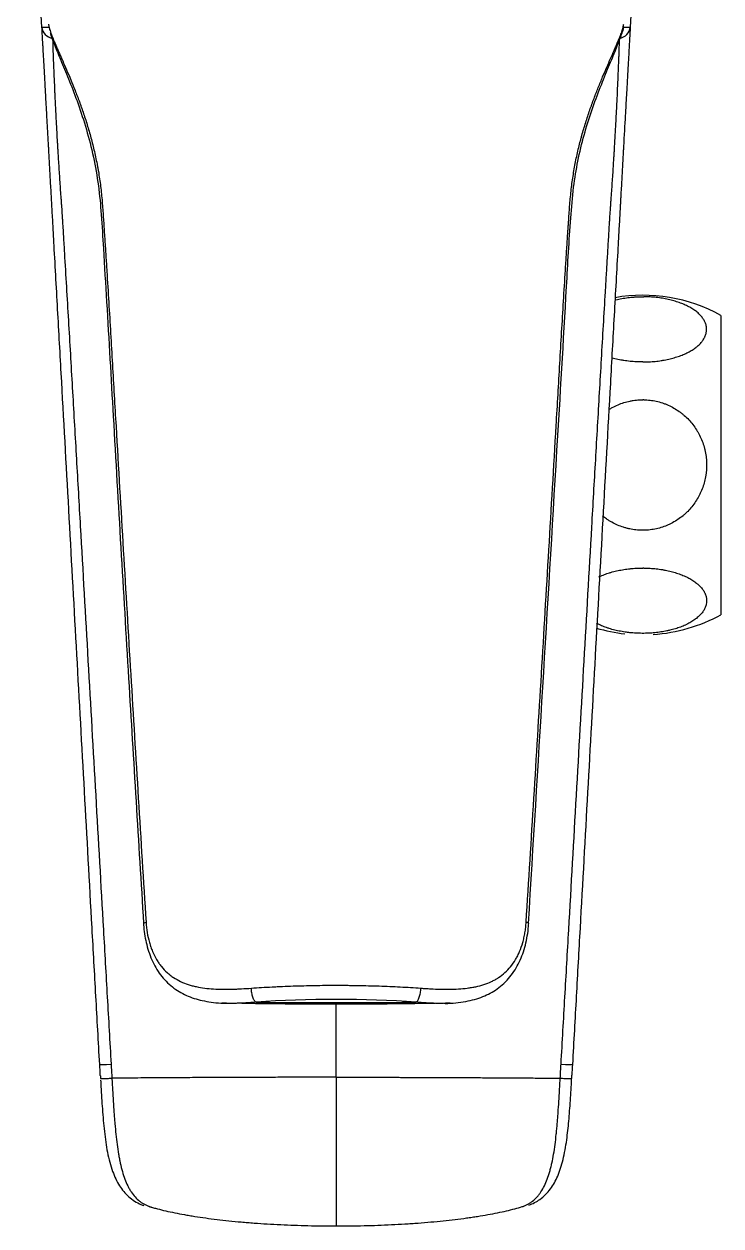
# Model space of a CAD drawing. Extents: x 1425 to 2779, y 0 to 992.
# Drawn here: x 1683.1 to 1736.5, y 698.9 to 791 of the extents above; entities that cross this region are included whole.
import ezdxf

# ---------------------------------------------------------------- set-up
doc = ezdxf.new("R2010")
doc.units = 0
doc.header["$LTSCALE"] = 10
doc.header["$MEASUREMENT"] = 0
doc.layers.add('1', color=7, linetype='CONTINUOUS')

msp = doc.modelspace()

# ---------------------------------------------------------------- linework, layer by layer
at = {"layer": '1', "color": 7, "linetype": 'Continuous', "lineweight": -3}
for p, q in [((1684.45, 790.754), (1683.076, 815.423)), ((1730.908, 815.423), (1729.534, 790.754)), ((1736.492, 768.678), (1736.492, 745.746))]:
    msp.add_line(p, q, dxfattribs=at)
for centre, start, end in [((1730.492, 757.712), 61.3146, 99.76111), ((1730.492, 756.712), 273.69056, 298.6854), ((1730.492, 756.712), 253.4808, 263.743)]:
    msp.add_arc(centre, 12.5, start, end, dxfattribs=at)
for centre, major_axis, ratio, start_param, end_param in [((1685.448, 790.81), (-0.998, -0.056), 0.932641, 0, 1.337423), ((1685.448, 790.81), (-0.998, -0.056), 0.034846, 0, 1.092707), ((1728.535, 790.81), (-0.998, 0.056), 0.932641, 1.804169, 3.141593), ((1728.535, 790.81), (-0.998, 0.056), 0.034846, 2.044521, 3.141593), ((1706.993, 713.223), (16.761, 0), 0.182385, 1.196374, 1.945198), ((1689.874, 711.363), (-0.998, -0.056), 0.03631, 0, 1.442846), ((1724.11, 711.363), (-0.998, 0.056), 0.03631, 1.698747, 3.141593)]:
    msp.add_ellipse(centre, major_axis=major_axis, ratio=ratio, start_param=start_param, end_param=end_param, dxfattribs=at)
for points, degree, knots in [([(1684.952, 790.992), (1684.956, 790.919), (1684.971, 790.831), (1685.002, 790.705), (1685.008, 790.679), (1685.022, 790.63), (1685.029, 790.607), (1685.036, 790.584)], 3, [0, 0, 0, 0, 0.6854, 0.6854, 0.85675, 0.85675, 1, 1, 1, 1]), ([(1721.559, 722.188), (1721.76, 725.357), (1721.958, 728.527), (1722.35, 734.867), (1722.543, 738.038), (1722.926, 744.38), (1723.115, 747.552), (1723.491, 753.895), (1723.678, 757.067), (1723.91, 761.032), (1723.956, 761.825), (1724.048, 763.412), (1724.094, 764.205), (1724.233, 766.584), (1724.327, 768.17), (1724.471, 770.547), (1724.519, 771.34), (1724.594, 772.528), (1724.619, 772.924), (1724.67, 773.715), (1724.695, 774.111), (1724.734, 774.705), (1724.753, 775.002), (1724.779, 775.397), (1724.805, 775.793), (1724.825, 776.09), (1724.852, 776.485), (1724.867, 776.682), (1724.912, 777.273), (1724.946, 777.664), (1725.007, 778.244), (1725.03, 778.436), (1725.078, 778.818), (1725.104, 779.008), (1725.189, 779.573), (1725.252, 779.944), (1725.394, 780.676), (1725.472, 781.037), (1725.598, 781.571), (1725.642, 781.748), (1725.698, 781.967), (1725.71, 782.011), (1725.733, 782.099), (1725.744, 782.142), (1725.779, 782.273), (1725.897, 782.705), (1726.021, 783.122), (1726.225, 783.771), (1726.33, 784.087), (1726.543, 784.702), (1726.652, 785.001), (1726.871, 785.583), (1726.981, 785.866), (1727.146, 786.278), (1727.201, 786.414), (1727.311, 786.68), (1727.365, 786.811), (1727.527, 787.195), (1727.632, 787.441), (1727.836, 787.911), (1727.935, 788.136), (1728.125, 788.565), (1728.215, 788.77), (1728.343, 789.061), (1728.385, 789.155), (1728.435, 789.27), (1728.445, 789.293), (1728.464, 789.338), (1728.474, 789.36), (1728.503, 789.427), (1728.522, 789.471), (1728.614, 789.685), (1728.68, 789.844), (1728.798, 790.139), (1728.848, 790.274), (1728.933, 790.52), (1728.967, 790.632), (1729.015, 790.83), (1729.03, 790.917), (1729.034, 790.99)], 3, [0, 0, 0, 0, 0.125, 0.125, 0.25, 0.25, 0.375, 0.375, 0.5, 0.5, 0.53125, 0.53125, 0.5625, 0.5625, 0.625, 0.625, 0.65625, 0.65625, 0.671875, 0.671875, 0.6875, 0.6875, 0.695312, 0.699219, 0.703125, 0.710937, 0.710937, 0.71875, 0.71875, 0.734375, 0.734375, 0.742187, 0.742187, 0.75, 0.75, 0.765625, 0.765625, 0.78125, 0.78125, 0.789062, 0.789062, 0.791016, 0.791016, 0.792969, 0.792969, 0.796875, 0.8125, 0.8125, 0.828125, 0.828125, 0.84375, 0.84375, 0.859375, 0.859375, 0.867187, 0.867187, 0.875, 0.875, 0.890625, 0.890625, 0.90625, 0.90625, 0.921875, 0.921875, 0.929687, 0.929687, 0.931641, 0.931641, 0.933594, 0.933594, 0.9375, 0.9375, 0.953125, 0.953125, 0.96875, 0.96875, 0.984375, 0.984375, 1, 1, 1, 1]), ([(1721.735, 722.091), (1722.482, 734.164), (1723.448, 750.433), (1724.53, 768.444), (1724.889, 775.192), (1725.163, 778.415), (1725.51, 780.554), (1725.997, 782.529), (1726.594, 784.425), (1727.25, 786.185), (1727.893, 787.755), (1728.462, 789.064), (1728.834, 790.137), (1729.064, 790.595), (1729.024, 790.946), (1729.024, 790.949)], 3, [0, 0, 0, 0, 0.480443, 0.647123, 0.716808, 0.748401, 0.776364, 0.805958, 0.836644, 0.868821, 0.901818, 0.934739, 0.96739, 0.999741, 1, 1, 1, 1]), ([(1688.875, 711.308), (1688.778, 713.051), (1688.681, 714.793), (1688.487, 718.279), (1688.39, 720.022), (1688.098, 725.251), (1687.904, 728.736), (1687.516, 735.708), (1687.322, 739.194), (1686.933, 746.165), (1686.739, 749.651), (1686.351, 756.622), (1686.157, 760.108), (1685.866, 765.336), (1685.769, 767.079), (1685.623, 769.693), (1685.574, 770.565), (1685.477, 772.308), (1685.429, 773.179), (1685.368, 774.268), (1685.356, 774.486), (1685.332, 774.922), (1685.32, 775.14), (1685.295, 775.575), (1685.283, 775.793), (1685.259, 776.229), (1685.247, 776.447), (1685.222, 776.882), (1685.21, 777.099), (1685.186, 777.532), (1685.174, 777.748), (1685.138, 778.392), (1685.115, 778.819), (1685.067, 779.667), (1685.044, 780.087), (1685.009, 780.714), (1684.997, 780.922), (1684.98, 781.232), (1684.972, 781.387), (1684.963, 781.542), (1684.957, 781.645), (1684.954, 781.697), (1684.929, 782.159), (1684.906, 782.56), (1684.863, 783.344), (1684.841, 783.727), (1684.8, 784.475), (1684.779, 784.84), (1684.75, 785.373), (1684.74, 785.549), (1684.725, 785.809), (1684.718, 785.938), (1684.711, 786.066), (1684.706, 786.15), (1684.704, 786.193), (1684.683, 786.572), (1684.665, 786.894), (1684.63, 787.512), (1684.614, 787.806), (1684.583, 788.368), (1684.568, 788.635), (1684.547, 789.015), (1684.54, 789.138), (1684.53, 789.317), (1684.527, 789.376), (1684.52, 789.492), (1684.517, 789.549), (1684.501, 789.83), (1684.478, 790.246), (1684.459, 790.596), (1684.45, 790.754)], 3, [0, 0, 0, 0, 0.0625, 0.0625, 0.125, 0.125, 0.25, 0.25, 0.375, 0.375, 0.5, 0.5, 0.625, 0.625, 0.6875, 0.6875, 0.71875, 0.71875, 0.75, 0.75, 0.757812, 0.757812, 0.765625, 0.765625, 0.773437, 0.773437, 0.78125, 0.78125, 0.789062, 0.789062, 0.796875, 0.796875, 0.8125, 0.8125, 0.828125, 0.828125, 0.835937, 0.835937, 0.839844, 0.841797, 0.841797, 0.84375, 0.84375, 0.859375, 0.859375, 0.875, 0.875, 0.890625, 0.890625, 0.898437, 0.898437, 0.902344, 0.904297, 0.904297, 0.90625, 0.90625, 0.921875, 0.921875, 0.9375, 0.9375, 0.953125, 0.953125, 0.960937, 0.960937, 0.964844, 0.964844, 0.96875, 0.96875, 0.984375, 1, 1, 1, 1]), ([(1685.036, 790.584), (1685.037, 790.579), (1685.038, 790.574), (1685.057, 790.513), (1685.076, 790.453), (1685.141, 790.266), (1685.193, 790.129), (1685.311, 789.833), (1685.378, 789.674), (1685.525, 789.331), (1685.605, 789.148), (1685.734, 788.855), (1685.778, 788.755), (1685.847, 788.6), (1685.87, 788.547), (1685.917, 788.441), (1685.941, 788.387), (1686.061, 788.115), (1686.161, 787.888), (1686.366, 787.415), (1686.471, 787.169), (1686.685, 786.659), (1686.794, 786.394), (1687.013, 785.845), (1687.124, 785.561), (1687.289, 785.12), (1687.344, 784.97), (1687.413, 784.78), (1687.427, 784.742), (1687.454, 784.665), (1687.495, 784.549), (1687.536, 784.433), (1687.67, 784.043), (1687.776, 783.724), (1687.979, 783.071), (1688.077, 782.738), (1688.264, 782.056), (1688.354, 781.708), (1688.521, 780.997), (1688.599, 780.633), (1688.689, 780.169), (1688.707, 780.076), (1688.741, 779.888), (1688.758, 779.794), (1688.807, 779.509), (1688.868, 779.128), (1688.921, 778.744), (1688.969, 778.358), (1688.991, 778.164), (1689.05, 777.579), (1689.082, 777.186), (1689.139, 776.399), (1689.165, 776.003), (1689.204, 775.411), (1689.217, 775.213), (1689.243, 774.818), (1689.256, 774.621), (1689.282, 774.226), (1689.295, 774.029), (1689.321, 773.634), (1689.334, 773.436), (1689.372, 772.843), (1689.398, 772.448), (1689.473, 771.262), (1689.521, 770.471), (1689.617, 768.889), (1689.664, 768.097), (1689.758, 766.514), (1689.85, 764.93), (1689.942, 763.346), (1690.033, 761.763), (1690.079, 760.971), (1690.31, 757.012), (1690.497, 753.845), (1690.873, 747.512), (1691.063, 744.346), (1691.637, 734.848), (1692.027, 728.518), (1692.427, 722.189)], 3, [0, 0, 0, 0, 0.000656, 0.000656, 0.00865, 0.00865, 0.02464, 0.02464, 0.040629, 0.040629, 0.056619, 0.056619, 0.064614, 0.064614, 0.068611, 0.068611, 0.072608, 0.072608, 0.088598, 0.088598, 0.104587, 0.104587, 0.120577, 0.120577, 0.136566, 0.136566, 0.144561, 0.144561, 0.14656, 0.14656, 0.148559, 0.152556, 0.152556, 0.168545, 0.168545, 0.184535, 0.184535, 0.200524, 0.200524, 0.216514, 0.216514, 0.220511, 0.220511, 0.224509, 0.224509, 0.232503, 0.240498, 0.240498, 0.248493, 0.248493, 0.264483, 0.264483, 0.280472, 0.280472, 0.288467, 0.288467, 0.296462, 0.296462, 0.304456, 0.304456, 0.312451, 0.312451, 0.328441, 0.328441, 0.36042, 0.36042, 0.392399, 0.392399, 0.424378, 0.456357, 0.456357, 0.488336, 0.488336, 0.616252, 0.616252, 0.744168, 0.744168, 1, 1, 1, 1]), ([(1685.079, 790.344), (1685.088, 790.302), (1685.163, 789.993), (1685.441, 789.306), (1685.941, 788.104), (1686.561, 786.627), (1687.224, 784.902), (1687.864, 782.96), (1688.413, 780.855), (1688.798, 778.649), (1689.018, 776.282), (1689.179, 773.296), (1689.503, 768.155), (1690.122, 757.17), (1691.055, 741.297), (1691.85, 728.345), (1692.242, 722.09)], 3, [0, 0, 0, 0, 0.004933, 0.036408, 0.069097, 0.102037, 0.135154, 0.16843, 0.201143, 0.232707, 0.263244, 0.298482, 0.354039, 0.472717, 0.74528, 1, 1, 1, 1]), ([(1685.268, 789.891), (1685.27, 789.735), (1685.274, 789.561), (1685.282, 789.273), (1685.284, 789.173), (1685.289, 789.017), (1685.292, 788.937), (1685.295, 788.854), (1685.297, 788.799), (1685.298, 788.771), (1685.307, 788.516), (1685.316, 788.275), (1685.336, 787.764), (1685.347, 787.493), (1685.372, 786.923), (1685.385, 786.623), (1685.406, 786.151), (1685.413, 785.99), (1685.423, 785.784), (1685.425, 785.742), (1685.429, 785.659), (1685.431, 785.617), (1685.436, 785.491), (1685.44, 785.406), (1685.461, 784.979), (1685.478, 784.628), (1685.515, 783.906), (1685.534, 783.536), (1685.575, 782.775), (1685.597, 782.385), (1685.626, 781.886), (1685.632, 781.785), (1685.644, 781.583), (1685.65, 781.481), (1685.668, 781.174), (1685.681, 780.969), (1685.719, 780.35), (1685.745, 779.935), (1685.8, 779.1), (1685.829, 778.68), (1685.873, 778.046), (1685.889, 777.833), (1685.912, 777.514), (1685.92, 777.408), (1685.935, 777.194), (1685.943, 777.088), (1685.966, 776.767), (1685.981, 776.552), (1686.002, 776.23), (1686.008, 776.123), (1686.022, 775.908), (1686.028, 775.801), (1686.06, 775.264), (1686.086, 774.835), (1686.138, 773.977), (1686.164, 773.548), (1686.241, 772.261), (1686.292, 771.402), (1686.394, 769.686), (1686.545, 767.111), (1686.695, 764.536), (1686.893, 761.103), (1686.992, 759.387), (1687.19, 755.953), (1687.289, 754.237), (1687.585, 749.087), (1687.782, 745.653), (1688.175, 738.787), (1688.372, 735.354), (1688.765, 728.487), (1688.962, 725.054), (1689.256, 719.904), (1689.355, 718.187), (1689.551, 714.754), (1689.65, 713.037), (1689.748, 711.32)], 3, [0, 0, 0, 0, 0.015625, 0.015625, 0.023437, 0.023437, 0.027344, 0.029297, 0.029297, 0.03125, 0.03125, 0.046875, 0.046875, 0.0625, 0.0625, 0.078125, 0.078125, 0.085937, 0.085937, 0.087891, 0.087891, 0.089844, 0.089844, 0.09375, 0.09375, 0.109375, 0.109375, 0.125, 0.125, 0.140625, 0.140625, 0.144531, 0.144531, 0.148437, 0.148437, 0.15625, 0.15625, 0.171875, 0.171875, 0.1875, 0.1875, 0.195312, 0.195312, 0.199219, 0.199219, 0.203125, 0.203125, 0.210937, 0.210937, 0.214844, 0.214844, 0.21875, 0.21875, 0.234375, 0.234375, 0.25, 0.25, 0.28125, 0.28125, 0.3125, 0.375, 0.375, 0.4375, 0.4375, 0.5, 0.5, 0.625, 0.625, 0.75, 0.75, 0.875, 0.875, 0.9375, 0.9375, 1, 1, 1, 1]), ([(1724.235, 711.32), (1724.334, 713.035), (1724.432, 714.75), (1724.628, 718.179), (1724.726, 719.894), (1725.021, 725.038), (1725.217, 728.467), (1725.61, 735.326), (1725.806, 738.755), (1726.2, 745.614), (1726.396, 749.043), (1726.692, 754.187), (1726.79, 755.902), (1726.988, 759.331), (1727.087, 761.046), (1727.285, 764.475), (1727.385, 766.189), (1727.535, 768.761), (1727.586, 769.618), (1727.662, 770.904), (1727.687, 771.333), (1727.738, 772.19), (1727.789, 773.047), (1727.841, 773.904), (1727.893, 774.762), (1727.919, 775.19), (1727.951, 775.726), (1727.957, 775.833), (1727.97, 776.047), (1727.977, 776.155), (1727.998, 776.476), (1728.012, 776.69), (1728.035, 777.011), (1728.042, 777.118), (1728.058, 777.332), (1728.066, 777.438), (1728.089, 777.758), (1728.105, 777.97), (1728.15, 778.607), (1728.179, 779.029), (1728.234, 779.87), (1728.261, 780.289), (1728.29, 780.757), (1728.293, 780.809), (1728.299, 780.914), (1728.303, 780.966), (1728.312, 781.121), (1728.331, 781.43), (1728.349, 781.735), (1728.384, 782.336), (1728.406, 782.728), (1728.447, 783.492), (1728.467, 783.866), (1728.494, 784.412), (1728.503, 784.591), (1728.517, 784.858), (1728.523, 784.99), (1728.529, 785.121), (1728.533, 785.208), (1728.536, 785.251), (1728.554, 785.639), (1728.569, 785.969), (1728.598, 786.601), (1728.611, 786.903), (1728.635, 787.477), (1728.647, 787.75), (1728.662, 788.137), (1728.667, 788.263), (1728.674, 788.445), (1728.676, 788.505), (1728.68, 788.623), (1728.683, 788.681), (1728.693, 788.965), (1728.706, 789.384), (1728.713, 789.734), (1728.716, 789.891)], 3, [0, 0, 0, 0, 0.0625, 0.0625, 0.125, 0.125, 0.25, 0.25, 0.375, 0.375, 0.5, 0.5, 0.5625, 0.5625, 0.625, 0.625, 0.6875, 0.6875, 0.71875, 0.71875, 0.734375, 0.734375, 0.75, 0.765625, 0.765625, 0.78125, 0.78125, 0.785156, 0.785156, 0.789063, 0.789063, 0.796875, 0.796875, 0.800781, 0.800781, 0.804688, 0.804688, 0.8125, 0.8125, 0.828125, 0.828125, 0.84375, 0.84375, 0.845703, 0.845703, 0.847656, 0.847656, 0.851563, 0.859375, 0.859375, 0.875, 0.875, 0.890625, 0.890625, 0.898438, 0.898438, 0.902344, 0.904297, 0.904297, 0.90625, 0.90625, 0.921875, 0.921875, 0.9375, 0.9375, 0.953125, 0.953125, 0.960938, 0.960938, 0.964844, 0.964844, 0.96875, 0.96875, 0.984375, 1, 1, 1, 1]), ([(1729.534, 790.754), (1729.525, 790.594), (1729.515, 790.417), (1729.493, 790.029), (1729.481, 789.819), (1729.466, 789.534), (1729.462, 789.476), (1729.456, 789.359), (1729.453, 789.299), (1729.442, 789.116), (1729.435, 788.99), (1729.414, 788.604), (1729.399, 788.332), (1729.367, 787.761), (1729.35, 787.461), (1729.315, 786.835), (1729.297, 786.508), (1729.273, 786.082), (1729.269, 785.996), (1729.259, 785.822), (1729.254, 785.734), (1729.239, 785.469), (1729.229, 785.29), (1729.199, 784.746), (1729.178, 784.375), (1729.115, 783.234), (1729.07, 782.439), (1729.018, 781.505), (1729.013, 781.4), (1729.004, 781.243), (1729.001, 781.19), (1728.995, 781.085), (1728.98, 780.822), (1728.966, 780.557), (1728.93, 779.922), (1728.907, 779.496), (1728.859, 778.641), (1728.835, 778.211), (1728.805, 777.672), (1728.799, 777.564), (1728.787, 777.348), (1728.781, 777.24), (1728.763, 776.915), (1728.751, 776.698), (1728.726, 776.263), (1728.714, 776.046), (1728.69, 775.611), (1728.666, 775.177), (1728.642, 774.742), (1728.618, 774.308), (1728.605, 774.091), (1728.545, 773.005), (1728.497, 772.136), (1728.4, 770.398), (1728.254, 767.791), (1728.109, 765.184), (1727.819, 759.97), (1727.625, 756.494), (1727.238, 749.543), (1727.044, 746.067), (1726.657, 739.115), (1726.464, 735.639), (1726.076, 728.687), (1725.883, 725.211), (1725.592, 719.997), (1725.496, 718.26), (1725.302, 714.784), (1725.205, 713.046), (1725.108, 711.308)], 3, [0, 0, 0, 0, 0.015625, 0.015625, 0.03125, 0.03125, 0.035156, 0.035156, 0.039062, 0.039062, 0.046875, 0.046875, 0.0625, 0.0625, 0.078125, 0.078125, 0.09375, 0.09375, 0.097656, 0.097656, 0.101562, 0.101562, 0.109375, 0.109375, 0.125, 0.125, 0.15625, 0.15625, 0.160156, 0.160156, 0.162109, 0.162109, 0.164062, 0.171875, 0.171875, 0.1875, 0.1875, 0.203125, 0.203125, 0.207031, 0.207031, 0.210937, 0.210937, 0.21875, 0.21875, 0.226562, 0.226562, 0.234375, 0.242187, 0.242187, 0.25, 0.25, 0.28125, 0.28125, 0.3125, 0.375, 0.375, 0.5, 0.5, 0.625, 0.625, 0.75, 0.75, 0.875, 0.875, 0.9375, 0.9375, 1, 1, 1, 1]), ([(1728.365, 769.857), (1728.389, 769.863), (1728.413, 769.869), (1728.512, 769.892), (1728.586, 769.908), (1728.813, 769.955), (1729.119, 770.009), (1729.434, 770.047), (1729.673, 770.07), (1729.754, 770.076), (1729.875, 770.085), (1729.916, 770.087), (1729.998, 770.092), (1730.038, 770.094), (1730.243, 770.103), (1730.407, 770.106), (1730.571, 770.104)], 3, [0, 0, 0, 0, 0.03506, 0.03506, 0.142275, 0.142275, 0.356706, 0.571138, 0.571138, 0.678353, 0.678353, 0.731961, 0.731961, 0.785569, 0.785569, 1, 1, 1, 1]), ([(1730.492, 765.105), (1730.654, 765.105), (1730.816, 765.109), (1731.136, 765.125), (1731.453, 765.149), (1731.765, 765.189), (1731.958, 765.219), (1731.996, 765.225), (1732.073, 765.238), (1732.111, 765.245), (1732.226, 765.266), (1732.301, 765.281), (1732.524, 765.328), (1732.813, 765.398), (1733.087, 765.482), (1733.286, 765.55), (1733.352, 765.574), (1733.481, 765.623), (1733.544, 765.648), (1733.731, 765.726), (1733.849, 765.781), (1734.073, 765.896), (1734.286, 766.016), (1734.476, 766.147), (1734.587, 766.231), (1734.609, 766.249), (1734.652, 766.283), (1734.714, 766.335), (1734.773, 766.388), (1734.885, 766.495), (1735.021, 766.641), (1735.128, 766.792), (1735.198, 766.908), (1735.219, 766.947), (1735.249, 767.006), (1735.258, 767.026), (1735.276, 767.065), (1735.284, 767.085), (1735.324, 767.184), (1735.372, 767.343), (1735.389, 767.504), (1735.392, 767.664), (1735.386, 767.745), (1735.368, 767.846), (1735.364, 767.866), (1735.355, 767.906), (1735.34, 767.967), (1735.321, 768.026), (1735.278, 768.145), (1735.205, 768.301), (1735.103, 768.454), (1735.015, 768.566), (1734.984, 768.603), (1734.934, 768.659), (1734.917, 768.678), (1734.883, 768.714), (1734.865, 768.732), (1734.774, 768.823), (1734.615, 768.963), (1734.431, 769.094), (1734.234, 769.221), (1734.129, 769.282), (1733.962, 769.37), (1733.905, 769.399), (1733.788, 769.455), (1733.728, 769.482), (1733.546, 769.562), (1733.293, 769.661), (1733.023, 769.747), (1732.813, 769.807), (1732.742, 769.826), (1732.597, 769.863), (1732.523, 769.88), (1732.301, 769.929), (1732.001, 769.987), (1731.692, 770.03), (1731.378, 770.065), (1731.219, 770.078), (1731.018, 770.09), (1730.977, 770.092), (1730.896, 770.096), (1730.775, 770.101), (1730.653, 770.104), (1730.571, 770.104)], 3, [0, 0, 0, 0, 0.03125, 0.03125, 0.0625, 0.09375, 0.09375, 0.101562, 0.101562, 0.109375, 0.109375, 0.125, 0.125, 0.15625, 0.1875, 0.1875, 0.203125, 0.203125, 0.21875, 0.21875, 0.25, 0.25, 0.28125, 0.3125, 0.3125, 0.320313, 0.320313, 0.328125, 0.34375, 0.34375, 0.375, 0.40625, 0.40625, 0.421875, 0.421875, 0.429688, 0.429688, 0.4375, 0.4375, 0.46875, 0.5, 0.5, 0.53125, 0.53125, 0.539063, 0.539063, 0.546875, 0.5625, 0.5625, 0.59375, 0.625, 0.625, 0.640625, 0.640625, 0.648438, 0.648438, 0.65625, 0.65625, 0.6875, 0.71875, 0.71875, 0.75, 0.75, 0.765625, 0.765625, 0.78125, 0.78125, 0.8125, 0.84375, 0.84375, 0.859375, 0.859375, 0.875, 0.875, 0.90625, 0.9375, 0.9375, 0.96875, 0.96875, 0.976562, 0.976562, 0.984375, 1, 1, 1, 1]), ([(1730.492, 765.105), (1730.327, 765.105), (1730.164, 765.109), (1729.841, 765.125), (1729.521, 765.15), (1729.206, 765.191), (1729.011, 765.221), (1728.972, 765.228), (1728.895, 765.241), (1728.856, 765.248), (1728.741, 765.269), (1728.665, 765.284), (1728.44, 765.332), (1728.273, 765.373), (1728.111, 765.419), (1728.09, 765.425)], 3, [0, 0, 0, 0, 0.194288, 0.194288, 0.388576, 0.582864, 0.582864, 0.631436, 0.631436, 0.680008, 0.680008, 0.777152, 0.777152, 0.97144, 1, 1, 1, 1]), ([(1730.571, 762.212), (1730.735, 762.209), (1730.896, 762.198), (1731.216, 762.16), (1731.533, 762.106), (1731.844, 762.021), (1732.037, 761.957), (1732.075, 761.944), (1732.152, 761.917), (1732.19, 761.903), (1732.304, 761.859), (1732.379, 761.828), (1732.601, 761.729), (1732.888, 761.583), (1733.16, 761.41), (1733.357, 761.27), (1733.422, 761.221), (1733.55, 761.121), (1733.612, 761.069), (1733.796, 760.908), (1733.913, 760.796), (1734.133, 760.562), (1734.342, 760.317), (1734.528, 760.052), (1734.636, 759.88), (1734.657, 759.845), (1734.699, 759.776), (1734.76, 759.67), (1734.817, 759.563), (1734.925, 759.346), (1735.056, 759.052), (1735.157, 758.746), (1735.223, 758.513), (1735.243, 758.434), (1735.27, 758.315), (1735.279, 758.275), (1735.295, 758.196), (1735.303, 758.156), (1735.339, 757.956), (1735.381, 757.636), (1735.392, 757.315), (1735.389, 756.993), (1735.379, 756.831), (1735.357, 756.629), (1735.353, 756.589), (1735.342, 756.508), (1735.325, 756.387), (1735.303, 756.268), (1735.255, 756.031), (1735.176, 755.719), (1735.067, 755.416), (1734.974, 755.192), (1734.942, 755.118), (1734.89, 755.008), (1734.872, 754.971), (1734.835, 754.898), (1734.817, 754.862), (1734.722, 754.683), (1734.556, 754.406), (1734.366, 754.147), (1734.163, 753.897), (1734.056, 753.776), (1733.913, 753.632), (1733.884, 753.603), (1733.825, 753.547), (1733.736, 753.463), (1733.645, 753.383), (1733.458, 753.229), (1733.201, 753.036), (1732.926, 752.869), (1732.712, 752.754), (1732.64, 752.717), (1732.53, 752.665), (1732.493, 752.648), (1732.419, 752.614), (1732.381, 752.598), (1732.194, 752.52), (1731.89, 752.412), (1731.578, 752.334), (1731.262, 752.272), (1731.102, 752.248), (1730.899, 752.229), (1730.859, 752.226), (1730.777, 752.221), (1730.656, 752.214), (1730.535, 752.212), (1730.293, 752.214), (1729.971, 752.232), (1729.653, 752.283), (1729.455, 752.325), (1729.415, 752.334), (1729.336, 752.353), (1729.297, 752.363), (1729.178, 752.394), (1729.1, 752.417), (1728.869, 752.491), (1728.568, 752.605), (1728.279, 752.747), (1728.068, 752.866), (1727.998, 752.907), (1727.895, 752.971), (1727.861, 752.993), (1727.793, 753.038), (1727.759, 753.061), (1727.618, 753.159), (1727.515, 753.238), (1727.415, 753.32)], 3, [0, 0, 0, 0, 0.025771, 0.025771, 0.051541, 0.077312, 0.077312, 0.083754, 0.083754, 0.090197, 0.090197, 0.103082, 0.103082, 0.128853, 0.154623, 0.154623, 0.167509, 0.167509, 0.180394, 0.180394, 0.206164, 0.206164, 0.231935, 0.257705, 0.257705, 0.264148, 0.264148, 0.270591, 0.283476, 0.283476, 0.309246, 0.335017, 0.335017, 0.347902, 0.347902, 0.354345, 0.354345, 0.360788, 0.360788, 0.386558, 0.412329, 0.412329, 0.438099, 0.438099, 0.444542, 0.444542, 0.450984, 0.46387, 0.46387, 0.48964, 0.515411, 0.515411, 0.528296, 0.528296, 0.534739, 0.534739, 0.541181, 0.541181, 0.566952, 0.592722, 0.592722, 0.618493, 0.618493, 0.624936, 0.624936, 0.631378, 0.644263, 0.644263, 0.670034, 0.695805, 0.695805, 0.70869, 0.70869, 0.715132, 0.715132, 0.721575, 0.721575, 0.747346, 0.773116, 0.773116, 0.798887, 0.798887, 0.805329, 0.805329, 0.811772, 0.824657, 0.824657, 0.850428, 0.876198, 0.876198, 0.882641, 0.882641, 0.889084, 0.889084, 0.901969, 0.901969, 0.927739, 0.95351, 0.95351, 0.966395, 0.966395, 0.972838, 0.972838, 0.97928, 0.97928, 1, 1, 1, 1]), ([(1727.885, 761.447), (1727.908, 761.461), (1727.931, 761.476), (1727.989, 761.511), (1728.024, 761.532), (1728.094, 761.573), (1728.129, 761.593), (1728.307, 761.691), (1728.597, 761.833), (1728.899, 761.944), (1729.206, 762.04), (1729.363, 762.081), (1729.562, 762.122), (1729.602, 762.129), (1729.682, 762.144), (1729.803, 762.164), (1729.924, 762.179), (1730.166, 762.204), (1730.329, 762.212), (1730.492, 762.212)], 3, [0, 0, 0, 0, 0.029469, 0.029469, 0.073584, 0.073584, 0.117699, 0.117699, 0.294159, 0.470619, 0.470619, 0.64708, 0.64708, 0.691195, 0.691195, 0.73531, 0.82354, 0.82354, 1, 1, 1, 1]), ([(1730.571, 749.32), (1730.735, 749.318), (1730.896, 749.313), (1731.216, 749.294), (1731.533, 749.267), (1731.844, 749.224), (1732.037, 749.193), (1732.075, 749.186), (1732.152, 749.172), (1732.19, 749.165), (1732.304, 749.143), (1732.379, 749.128), (1732.601, 749.078), (1732.888, 749.005), (1733.16, 748.919), (1733.357, 748.849), (1733.422, 748.824), (1733.55, 748.774), (1733.612, 748.748), (1733.796, 748.668), (1733.913, 748.612), (1734.133, 748.495), (1734.342, 748.373), (1734.528, 748.24), (1734.636, 748.154), (1734.657, 748.137), (1734.699, 748.102), (1734.76, 748.049), (1734.817, 747.995), (1734.925, 747.887), (1735.056, 747.74), (1735.157, 747.587), (1735.223, 747.47), (1735.243, 747.431), (1735.27, 747.371), (1735.279, 747.351), (1735.295, 747.312), (1735.303, 747.292), (1735.339, 747.192), (1735.381, 747.032), (1735.392, 746.871), (1735.389, 746.71), (1735.379, 746.629), (1735.357, 746.528), (1735.353, 746.508), (1735.342, 746.468), (1735.325, 746.407), (1735.303, 746.348), (1735.255, 746.229), (1735.176, 746.073), (1735.067, 745.922), (1734.974, 745.81), (1734.942, 745.773), (1734.89, 745.718), (1734.872, 745.699), (1734.835, 745.663), (1734.817, 745.645), (1734.722, 745.555), (1734.556, 745.417), (1734.366, 745.287), (1734.163, 745.162), (1734.056, 745.102), (1733.913, 745.03), (1733.884, 745.015), (1733.825, 744.987), (1733.736, 744.945), (1733.645, 744.905), (1733.458, 744.828), (1733.201, 744.732), (1732.926, 744.648), (1732.712, 744.591), (1732.64, 744.572), (1732.53, 744.546), (1732.493, 744.538), (1732.419, 744.521), (1732.381, 744.513), (1732.194, 744.474), (1731.89, 744.42), (1731.578, 744.381), (1731.262, 744.35), (1731.102, 744.338), (1730.899, 744.328), (1730.859, 744.327), (1730.777, 744.324), (1730.656, 744.321), (1730.535, 744.32), (1730.293, 744.321), (1729.971, 744.33), (1729.653, 744.355), (1729.455, 744.376), (1729.415, 744.381), (1729.336, 744.39), (1729.297, 744.395), (1729.178, 744.411), (1729.1, 744.422), (1728.869, 744.459), (1728.568, 744.516), (1728.279, 744.588), (1728.068, 744.647), (1727.963, 744.677), (1727.861, 744.71), (1727.793, 744.733), (1727.759, 744.744), (1727.592, 744.803), (1727.464, 744.852), (1727.22, 744.957), (1727.088, 745.019), (1726.963, 745.085), (1726.949, 745.092)], 3, [0, 0, 0, 0, 0.024921, 0.024921, 0.049843, 0.074764, 0.074764, 0.080995, 0.080995, 0.087225, 0.087225, 0.099686, 0.099686, 0.124607, 0.149529, 0.149529, 0.16199, 0.16199, 0.17445, 0.17445, 0.199372, 0.199372, 0.224293, 0.249215, 0.249215, 0.255445, 0.255445, 0.261676, 0.274136, 0.274136, 0.299058, 0.323979, 0.323979, 0.33644, 0.33644, 0.342671, 0.342671, 0.348901, 0.348901, 0.373822, 0.398744, 0.398744, 0.423665, 0.423665, 0.429896, 0.429896, 0.436126, 0.448587, 0.448587, 0.473508, 0.49843, 0.49843, 0.510891, 0.510891, 0.517121, 0.517121, 0.523351, 0.523351, 0.548273, 0.573194, 0.573194, 0.598116, 0.598116, 0.604346, 0.604346, 0.610577, 0.623037, 0.623037, 0.647959, 0.67288, 0.67288, 0.685341, 0.685341, 0.691572, 0.691572, 0.697802, 0.697802, 0.722723, 0.747645, 0.747645, 0.772566, 0.772566, 0.778797, 0.778797, 0.785027, 0.797488, 0.797488, 0.822409, 0.847331, 0.847331, 0.853561, 0.853561, 0.859792, 0.859792, 0.872252, 0.872252, 0.897174, 0.922095, 0.922095, 0.934556, 0.940787, 0.940787, 0.947017, 0.947017, 0.971938, 0.971938, 0.99686, 1, 1, 1, 1]), ([(1727.142, 748.645), (1727.215, 748.68), (1727.409, 748.767), (1727.617, 748.847), (1727.817, 748.915), (1727.885, 748.937), (1727.989, 748.97), (1728.024, 748.98), (1728.094, 749.001), (1728.129, 749.011), (1728.307, 749.059), (1728.597, 749.13), (1728.899, 749.186), (1729.206, 749.234), (1729.363, 749.254), (1729.562, 749.275), (1729.602, 749.279), (1729.682, 749.286), (1729.803, 749.296), (1729.924, 749.303), (1730.166, 749.316), (1730.329, 749.32), (1730.492, 749.32)], 3, [0, 0, 0, 0, 0.082328, 0.213424, 0.213424, 0.278972, 0.278972, 0.311746, 0.311746, 0.34452, 0.34452, 0.475616, 0.606712, 0.606712, 0.737808, 0.737808, 0.770582, 0.770582, 0.803356, 0.868904, 0.868904, 1, 1, 1, 1]), ([(1692.232, 722.089), (1692.231, 722.095), (1692.233, 722.101), (1692.248, 722.121), (1692.27, 722.134), (1692.333, 722.162), (1692.375, 722.176), (1692.427, 722.189)], 3, [0, 0, 0, 0, 0.195127, 0.195127, 0.597563, 0.597563, 1, 1, 1, 1]), ([(1692.235, 722.089), (1692.239, 721.999), (1692.274, 721.447), (1692.452, 720.424), (1692.903, 719.128), (1693.606, 717.991), (1694.538, 717.098), (1695.653, 716.481), (1696.929, 716.119), (1698.01, 715.984), (1698.692, 715.988), (1698.871, 715.995)], 3, [0, 0, 0, 0, 0.023406, 0.144904, 0.274555, 0.406453, 0.538335, 0.669648, 0.802922, 0.948925, 1, 1, 1, 1]), ([(1692.427, 722.189), (1692.444, 721.918), (1692.474, 721.655), (1692.559, 721.143), (1692.614, 720.895), (1692.699, 720.592), (1692.717, 720.532), (1692.745, 720.443), (1692.755, 720.413), (1692.774, 720.355), (1692.823, 720.209), (1692.877, 720.068), (1693.015, 719.74), (1693.118, 719.533), (1693.29, 719.242), (1693.35, 719.148), (1693.429, 719.034), (1693.445, 719.011), (1693.477, 718.966), (1693.526, 718.9), (1693.576, 718.836), (1693.746, 718.626), (1693.891, 718.474), (1694.123, 718.264), (1694.203, 718.198), (1694.326, 718.103), (1694.367, 718.072), (1694.452, 718.012), (1694.495, 717.983), (1694.711, 717.841), (1694.891, 717.741), (1695.265, 717.565), (1695.459, 717.489), (1695.759, 717.391), (1695.861, 717.361), (1696.016, 717.32), (1696.069, 717.306), (1696.174, 717.281), (1696.226, 717.269), (1696.491, 717.212), (1696.707, 717.176), (1697.147, 717.119), (1697.371, 717.099), (1697.826, 717.07), (1698.057, 717.062), (1698.528, 717.057), (1698.767, 717.059), (1699.07, 717.067), (1699.131, 717.069), (1699.254, 717.073), (1699.437, 717.08), (1699.622, 717.089), (1699.995, 717.108), (1700.245, 717.125), (1700.498, 717.143)], 3, [0, 0, 0, 0, 0.0625, 0.0625, 0.125, 0.125, 0.140625, 0.140625, 0.148437, 0.148437, 0.15625, 0.1875, 0.1875, 0.25, 0.25, 0.28125, 0.28125, 0.289062, 0.289062, 0.296875, 0.3125, 0.3125, 0.375, 0.375, 0.40625, 0.40625, 0.421875, 0.421875, 0.4375, 0.4375, 0.5, 0.5, 0.5625, 0.5625, 0.59375, 0.59375, 0.609375, 0.609375, 0.625, 0.625, 0.6875, 0.6875, 0.75, 0.75, 0.8125, 0.8125, 0.875, 0.875, 0.890625, 0.890625, 0.90625, 0.9375, 0.9375, 1, 1, 1, 1]), ([(1713.488, 717.143), (1713.614, 717.134), (1713.74, 717.125), (1713.929, 717.113), (1713.991, 717.109), (1714.116, 717.102), (1714.427, 717.085), (1714.732, 717.072), (1715.214, 717.059), (1715.452, 717.057), (1715.92, 717.062), (1716.151, 717.07), (1716.607, 717.098), (1716.831, 717.118), (1717.162, 717.161), (1717.271, 717.177), (1717.434, 717.204), (1717.488, 717.214), (1717.596, 717.235), (1717.649, 717.245), (1717.915, 717.302), (1718.122, 717.357), (1718.522, 717.487), (1718.715, 717.563), (1718.996, 717.694), (1719.088, 717.741), (1719.224, 717.817), (1719.291, 717.855), (1719.357, 717.896), (1719.401, 717.924), (1719.423, 717.938), (1719.618, 718.066), (1719.782, 718.192), (1720.09, 718.469), (1720.235, 718.62), (1720.505, 718.952), (1720.631, 719.132), (1720.777, 719.377), (1720.805, 719.427), (1720.86, 719.528), (1720.94, 719.682), (1721.013, 719.841), (1721.151, 720.168), (1721.231, 720.397), (1721.334, 720.757), (1721.365, 720.88), (1721.407, 721.069), (1721.421, 721.133), (1721.446, 721.262), (1721.457, 721.326), (1721.49, 721.521), (1721.527, 721.784), (1721.551, 722.052), (1721.559, 722.188)], 3, [0, 0, 0, 0, 0.03125, 0.03125, 0.046875, 0.046875, 0.0625, 0.125, 0.125, 0.1875, 0.1875, 0.25, 0.25, 0.3125, 0.3125, 0.34375, 0.34375, 0.359375, 0.359375, 0.375, 0.375, 0.4375, 0.4375, 0.5, 0.5, 0.53125, 0.53125, 0.546875, 0.554687, 0.554687, 0.5625, 0.5625, 0.625, 0.625, 0.6875, 0.6875, 0.75, 0.75, 0.765625, 0.765625, 0.78125, 0.8125, 0.8125, 0.875, 0.875, 0.90625, 0.90625, 0.921875, 0.921875, 0.9375, 0.9375, 0.96875, 1, 1, 1, 1]), ([(1715.245, 715.983), (1715.28, 715.982), (1715.871, 715.966), (1716.888, 716.089), (1718.232, 716.439), (1719.392, 717.056), (1720.348, 717.948), (1721.071, 719.102), (1721.537, 720.423), (1721.713, 721.457), (1721.749, 722.019), (1721.753, 722.087)], 3, [0, 0, 0, 0, 0.009989, 0.171359, 0.314205, 0.444645, 0.585289, 0.719833, 0.850531, 0.981987, 1, 1, 1, 1]), ([(1721.754, 722.087), (1721.755, 722.093), (1721.753, 722.1), (1721.738, 722.12), (1721.716, 722.133), (1721.653, 722.161), (1721.611, 722.175), (1721.559, 722.188)], 3, [0, 0, 0, 0, 0.196104, 0.196104, 0.598052, 0.598052, 1, 1, 1, 1]), ([(1700.498, 717.143), (1701.018, 717.18), (1701.546, 717.212), (1702.149, 717.243), (1702.216, 717.247), (1702.35, 717.253), (1702.418, 717.257), (1702.62, 717.266), (1703.025, 717.285), (1703.432, 717.3), (1704.246, 717.328), (1705.337, 717.356), (1706.438, 717.365), (1707.267, 717.365), (1707.544, 717.364), (1707.96, 717.36), (1708.099, 717.359), (1708.308, 717.356), (1708.377, 717.355), (1708.516, 717.353), (1708.586, 717.352), (1709.209, 717.342), (1709.758, 717.328), (1710.843, 717.29), (1711.38, 717.267), (1712.443, 717.212), (1712.968, 717.18), (1713.488, 717.143)], 3, [0, 0, 0, 0, 0.125, 0.125, 0.140625, 0.140625, 0.15625, 0.15625, 0.1875, 0.25, 0.25, 0.375, 0.5, 0.5, 0.5625, 0.5625, 0.59375, 0.59375, 0.609375, 0.609375, 0.625, 0.625, 0.75, 0.75, 0.875, 0.875, 1, 1, 1, 1]), ([(1700.863, 716.069), (1700.84, 716.079), (1700.818, 716.095), (1700.773, 716.139), (1700.751, 716.166), (1700.709, 716.23), (1700.688, 716.267), (1700.65, 716.35), (1700.632, 716.395), (1700.598, 716.494), (1700.583, 716.546), (1700.556, 716.657), (1700.544, 716.715), (1700.524, 716.834), (1700.516, 716.895), (1700.504, 717.019), (1700.5, 717.081), (1700.498, 717.143)], 3, [0, 0, 0, 0, 0.125, 0.125, 0.25, 0.25, 0.375, 0.375, 0.5, 0.5, 0.625, 0.625, 0.75, 0.75, 0.875, 0.875, 1, 1, 1, 1]), ([(1713.123, 716.069), (1713.146, 716.079), (1713.169, 716.095), (1713.213, 716.139), (1713.235, 716.166), (1713.278, 716.23), (1713.298, 716.267), (1713.337, 716.35), (1713.355, 716.395), (1713.388, 716.494), (1713.403, 716.546), (1713.43, 716.657), (1713.442, 716.715), (1713.462, 716.834), (1713.47, 716.895), (1713.482, 717.019), (1713.486, 717.081), (1713.488, 717.143)], 3, [0, 0, 0, 0, 0.125, 0.125, 0.25, 0.25, 0.375, 0.375, 0.5, 0.5, 0.625, 0.625, 0.75, 0.75, 0.875, 0.875, 1, 1, 1, 1]), ([(1700.86, 716.068), (1700.827, 716.066), (1700.794, 716.063), (1700.729, 716.057), (1700.631, 716.049), (1700.403, 716.032), (1700.082, 716.01), (1699.828, 715.997), (1699.577, 715.986), (1699.451, 715.982), (1699.08, 715.974), (1698.838, 715.974), (1698.479, 715.986), (1698.359, 715.992), (1698.239, 716)], 3, [0, 0, 0, 0, 0.035559, 0.035559, 0.071119, 0.142237, 0.284475, 0.426712, 0.426712, 0.568949, 0.568949, 0.853424, 0.853424, 1, 1, 1, 1]), ([(1699.775, 715.995), (1700.691, 715.979), (1704.578, 715.923), (1709.537, 715.923), (1713.542, 715.982), (1714.577, 716.002)], 3, [0, 0, 0, 0, 0.186223, 0.78952, 1, 1, 1, 1]), ([(1700.863, 716.069), (1700.912, 716.068), (1700.916, 716.068), (1701.927, 716.057), (1704.966, 716.034), (1709.02, 716.034), (1712.059, 716.057), (1713.071, 716.068), (1713.075, 716.068), (1713.123, 716.069)], 2, [0, 0, 0, 0.023928, 0.023928, 0.182633, 0.500042, 0.817451, 0.976156, 0.976156, 1, 1, 1]), ([(1713.127, 716.068), (1713.127, 716.068), (1713.127, 716.068), (1713.125, 716.068), (1713.124, 716.068), (1713.123, 716.069)], 3, [0, 0, 0, 0, 0.01652, 0.01652, 1, 1, 1, 1]), ([(1715.728, 715.998), (1715.609, 715.991), (1715.489, 715.985), (1715.132, 715.974), (1714.892, 715.974), (1714.403, 715.985), (1714.154, 715.996), (1713.774, 716.019), (1713.582, 716.032), (1713.355, 716.049), (1713.241, 716.059), (1713.184, 716.063), (1713.159, 716.065), (1713.143, 716.067), (1713.135, 716.068), (1713.127, 716.068)], 3, [0, 0, 0, 0, 0.146393, 0.146393, 0.430929, 0.430929, 0.715464, 0.715464, 0.857732, 0.928866, 0.964433, 0.982217, 0.991108, 0.991108, 1, 1, 1, 1]), ([(1688.936, 710.233), (1688.935, 710.231), (1688.94, 710.229), (1688.961, 710.226), (1688.977, 710.224), (1689.02, 710.223), (1689.046, 710.222), (1689.108, 710.222), (1689.144, 710.222), (1689.223, 710.223), (1689.267, 710.224), (1689.362, 710.227), (1689.413, 710.229), (1689.52, 710.233), (1689.576, 710.235), (1689.691, 710.24), (1689.75, 710.243), (1689.81, 710.246)], 3, [0, 0, 0, 0, 0.125, 0.125, 0.25, 0.25, 0.375, 0.375, 0.5, 0.5, 0.625, 0.625, 0.75, 0.75, 0.875, 0.875, 1, 1, 1, 1]), ([(1688.943, 710.105), (1688.953, 709.935), (1688.995, 709.19), (1689.078, 707.841), (1689.222, 706.139), (1689.45, 704.519), (1689.813, 703.131), (1690.345, 701.998), (1691.067, 701.132), (1691.785, 700.659), (1692.191, 700.52), (1692.269, 700.498)], 3, [0, 0, 0, 0, 0.037884, 0.167537, 0.305445, 0.44586, 0.592416, 0.721283, 0.841667, 0.970258, 1, 1, 1, 1]), ([(1706.992, 710.319), (1706.934, 710.319), (1706.726, 710.319), (1706.273, 710.319), (1705.54, 710.318), (1704.526, 710.317), (1703.232, 710.315), (1701.657, 710.311), (1699.803, 710.306), (1698.179, 710.299), (1696.878, 710.293), (1695.993, 710.288), (1695.109, 710.283), (1694.224, 710.278), (1693.34, 710.272), (1692.457, 710.266), (1691.574, 710.26), (1690.692, 710.253), (1690.105, 710.248), (1689.811, 710.246)], 3, [0, 0, 0, 0, 0.009998, 0.036283, 0.078855, 0.137716, 0.212869, 0.30432, 0.412075, 0.536149, 0.587668, 0.639193, 0.690726, 0.742265, 0.793813, 0.845368, 0.896933, 0.948498, 1, 1, 1, 1]), ([(1689.812, 710.246), (1689.814, 710.208), (1689.816, 710.171), (1689.82, 710.096), (1689.827, 709.984), (1689.841, 709.722), (1689.853, 709.5), (1689.879, 709.057), (1689.896, 708.765), (1689.932, 708.185), (1689.951, 707.897), (1689.982, 707.47), (1689.993, 707.329), (1690.009, 707.117), (1690.015, 707.047), (1690.026, 706.907), (1690.032, 706.837), (1690.062, 706.488), (1690.087, 706.216), (1690.143, 705.685), (1690.173, 705.427), (1690.24, 704.922), (1690.277, 704.677), (1690.337, 704.319), (1690.358, 704.201), (1690.392, 704.028), (1690.409, 703.941), (1690.427, 703.856), (1690.439, 703.799), (1690.445, 703.771), (1690.5, 703.519), (1690.554, 703.305), (1690.671, 702.897), (1690.734, 702.704), (1690.871, 702.336), (1690.946, 702.163), (1691.067, 701.918), (1691.109, 701.839), (1691.174, 701.724), (1691.197, 701.687), (1691.242, 701.613), (1691.265, 701.576), (1691.383, 701.399), (1691.483, 701.27), (1691.695, 701.034), (1691.807, 700.929), (1691.985, 700.788), (1692.045, 700.743), (1692.17, 700.661), (1692.235, 700.623), (1692.367, 700.552), (1692.434, 700.519), (1692.539, 700.474), (1692.574, 700.46), (1692.627, 700.44), (1692.645, 700.433), (1692.672, 700.424), (1692.681, 700.421), (1692.694, 700.416), (1692.701, 700.414), (1692.709, 700.411), (1692.713, 700.41), (1692.715, 700.409), (1692.716, 700.409), (1692.717, 700.409), (1692.717, 700.408)], 3, [0, 0, 0, 0, 0.007812, 0.007812, 0.015625, 0.03125, 0.0625, 0.0625, 0.125, 0.125, 0.1875, 0.1875, 0.21875, 0.21875, 0.234375, 0.234375, 0.25, 0.25, 0.3125, 0.3125, 0.375, 0.375, 0.4375, 0.4375, 0.46875, 0.46875, 0.484375, 0.492187, 0.492187, 0.5, 0.5, 0.5625, 0.5625, 0.625, 0.625, 0.6875, 0.6875, 0.71875, 0.71875, 0.734375, 0.734375, 0.75, 0.75, 0.8125, 0.8125, 0.875, 0.875, 0.90625, 0.90625, 0.9375, 0.9375, 0.96875, 0.96875, 0.984375, 0.984375, 0.992188, 0.992188, 0.996094, 0.996094, 0.998047, 0.999023, 0.999512, 0.999756, 0.999756, 1, 1, 1, 1]), ([(1706.992, 710.319), (1706.992, 710.259), (1706.992, 710.199), (1706.992, 710.079), (1706.992, 709.9), (1706.992, 709.722), (1706.992, 709.368), (1706.992, 709.133), (1706.992, 708.667), (1706.992, 708.436), (1706.992, 707.977), (1706.992, 707.75), (1706.992, 707.411), (1706.992, 707.299), (1706.992, 707.075), (1706.992, 706.963), (1706.992, 706.63), (1706.992, 706.412), (1706.992, 705.986), (1706.992, 705.568), (1706.992, 705.167), (1706.992, 704.775), (1706.992, 704.583), (1706.992, 704.302), (1706.992, 704.163), (1706.992, 704.026), (1706.992, 703.936), (1706.992, 703.891), (1706.992, 703.668), (1706.992, 703.496), (1706.992, 703.165), (1706.992, 702.846), (1706.992, 702.553), (1706.992, 702.272), (1706.992, 702.071), (1706.992, 701.853), (1706.992, 701.764), (1706.992, 701.705), (1706.992, 701.676), (1706.992, 701.533), (1706.992, 701.426), (1706.992, 701.129), (1706.992, 700.962), (1706.992, 700.757), (1706.992, 700.696), (1706.992, 700.617), (1706.992, 700.592), (1706.992, 700.564), (1706.992, 700.559), (1706.992, 700.548), (1706.992, 700.531), (1706.992, 700.34), (1706.992, 699.804), (1706.992, 699.279), (1706.992, 698.929)], 3, [0, 0, 0, 0, 0.007812, 0.007812, 0.015625, 0.03125, 0.03125, 0.0625, 0.0625, 0.09375, 0.09375, 0.125, 0.125, 0.140625, 0.140625, 0.15625, 0.15625, 0.1875, 0.1875, 0.21875, 0.25, 0.25, 0.28125, 0.28125, 0.296875, 0.304687, 0.304687, 0.3125, 0.3125, 0.34375, 0.34375, 0.375, 0.40625, 0.40625, 0.4375, 0.453125, 0.460938, 0.460938, 0.46875, 0.46875, 0.5, 0.5, 0.5625, 0.5625, 0.59375, 0.59375, 0.609375, 0.609375, 0.613281, 0.613281, 0.617188, 0.625, 0.75, 1, 1, 1, 1]), ([(1706.992, 710.319), (1707.053, 710.319), (1707.176, 710.319), (1707.36, 710.319), (1707.544, 710.319), (1707.728, 710.319), (1707.911, 710.319), (1708.095, 710.319), (1708.278, 710.319), (1708.462, 710.319), (1708.645, 710.318), (1708.828, 710.318), (1709.011, 710.318), (1709.194, 710.318), (1709.377, 710.318), (1709.56, 710.317), (1709.742, 710.317), (1709.925, 710.317), (1710.107, 710.317), (1710.289, 710.316), (1710.472, 710.316), (1710.654, 710.316), (1710.836, 710.315), (1711.017, 710.315), (1711.199, 710.314), (1711.381, 710.314), (1711.562, 710.314), (1711.743, 710.313), (1711.925, 710.313), (1712.106, 710.312), (1712.287, 710.312), (1712.468, 710.311), (1712.649, 710.311), (1712.829, 710.31), (1713.01, 710.31), (1713.19, 710.309), (1713.371, 710.308), (1713.551, 710.308), (1713.731, 710.307), (1713.911, 710.307), (1714.091, 710.306), (1714.27, 710.305), (1714.45, 710.304), (1714.629, 710.304), (1714.809, 710.303), (1714.988, 710.302), (1715.167, 710.302), (1715.346, 710.301), (1715.525, 710.3), (1715.704, 710.299), (1715.882, 710.298), (1716.061, 710.298), (1716.239, 710.297), (1716.418, 710.296), (1716.927, 710.294), (1717.766, 710.289), (1718.931, 710.283), (1720.087, 710.276), (1721.236, 710.268), (1722.379, 710.26), (1723.239, 710.253), (1723.835, 710.249), (1724.054, 710.247), (1724.172, 710.246)], 3, [0, 0, 0, 0, 0.01069, 0.021375, 0.032053, 0.042724, 0.05339, 0.064049, 0.074702, 0.085349, 0.09599, 0.106624, 0.117252, 0.127874, 0.13849, 0.149099, 0.159702, 0.170299, 0.18089, 0.191475, 0.202053, 0.212625, 0.223191, 0.233751, 0.244304, 0.254852, 0.265393, 0.275928, 0.286456, 0.296979, 0.307495, 0.318005, 0.328509, 0.339007, 0.349498, 0.359983, 0.370462, 0.380935, 0.391402, 0.401862, 0.412317, 0.422765, 0.433207, 0.443642, 0.454072, 0.464495, 0.474913, 0.485324, 0.495728, 0.506127, 0.516519, 0.526906, 0.537286, 0.54766, 0.558028, 0.626284, 0.694116, 0.761522, 0.828505, 0.895301, 0.961616, 0.979275, 1, 1, 1, 1]), ([(1721.266, 700.408), (1721.267, 700.409), (1721.267, 700.409), (1721.268, 700.409), (1721.27, 700.41), (1721.274, 700.411), (1721.282, 700.414), (1721.289, 700.416), (1721.303, 700.421), (1721.311, 700.424), (1721.338, 700.433), (1721.392, 700.453), (1721.514, 700.502), (1721.615, 700.551), (1721.747, 700.622), (1721.811, 700.66), (1721.936, 700.742), (1721.996, 700.786), (1722.174, 700.927), (1722.287, 701.032), (1722.447, 701.209), (1722.498, 701.272), (1722.574, 701.369), (1722.599, 701.403), (1722.647, 701.471), (1722.671, 701.505), (1722.788, 701.682), (1722.875, 701.833), (1723.036, 702.158), (1723.11, 702.331), (1723.248, 702.699), (1723.311, 702.893), (1723.385, 703.149), (1723.399, 703.201), (1723.427, 703.306), (1723.441, 703.36), (1723.482, 703.521), (1723.507, 703.63), (1723.581, 703.964), (1723.625, 704.194), (1723.706, 704.669), (1723.742, 704.915), (1723.809, 705.42), (1723.84, 705.68), (1723.875, 706.015), (1723.882, 706.082), (1723.895, 706.217), (1723.915, 706.421), (1723.946, 706.764), (1723.968, 707.042), (1723.99, 707.322), (1724.001, 707.463), (1724.031, 707.888), (1724.05, 708.175), (1724.087, 708.756), (1724.104, 709.05), (1724.125, 709.422), (1724.13, 709.497), (1724.138, 709.646), (1724.146, 709.796), (1724.157, 709.983), (1724.163, 710.096), (1724.167, 710.171), (1724.169, 710.208), (1724.171, 710.246)], 3, [0, 0, 0, 0, 0.000244, 0.000244, 0.000488, 0.000977, 0.001953, 0.003906, 0.003906, 0.007812, 0.007812, 0.015625, 0.03125, 0.0625, 0.0625, 0.09375, 0.09375, 0.125, 0.125, 0.1875, 0.1875, 0.21875, 0.21875, 0.234375, 0.234375, 0.25, 0.25, 0.3125, 0.3125, 0.375, 0.375, 0.4375, 0.4375, 0.453125, 0.453125, 0.46875, 0.46875, 0.5, 0.5, 0.5625, 0.5625, 0.625, 0.625, 0.6875, 0.6875, 0.703125, 0.703125, 0.71875, 0.75, 0.78125, 0.78125, 0.8125, 0.8125, 0.875, 0.875, 0.9375, 0.9375, 0.953125, 0.953125, 0.96875, 0.984375, 0.992187, 0.992187, 1, 1, 1, 1]), ([(1721.776, 700.523), (1722.079, 700.632), (1722.683, 700.946), (1723.451, 701.717), (1724.019, 702.753), (1724.422, 704.006), (1724.673, 705.429), (1724.837, 706.955), (1724.953, 708.546), (1725.018, 709.63), (1725.046, 710.183)], 3, [0, 0, 0, 0, 0.109337, 0.237887, 0.360755, 0.493339, 0.633848, 0.752903, 0.876027, 1, 1, 1, 1]), ([(1724.173, 710.246), (1724.233, 710.243), (1724.292, 710.24), (1724.408, 710.235), (1724.464, 710.233), (1724.57, 710.229), (1724.621, 710.227), (1724.716, 710.224), (1724.76, 710.223), (1724.84, 710.222), (1724.875, 710.222), (1724.937, 710.222), (1724.964, 710.223), (1725.006, 710.224), (1725.022, 710.226), (1725.043, 710.229), (1725.048, 710.231), (1725.048, 710.233)], 3, [0, 0, 0, 0, 0.125, 0.125, 0.25, 0.25, 0.375, 0.375, 0.5, 0.5, 0.625, 0.625, 0.75, 0.75, 0.875, 0.875, 1, 1, 1, 1]), ([(1692.717, 700.408), (1692.719, 700.408), (1692.72, 700.408), (1692.723, 700.407), (1692.727, 700.405), (1692.737, 700.402), (1692.758, 700.396), (1692.799, 700.384), (1692.881, 700.359), (1693.049, 700.311), (1693.198, 700.27), (1693.503, 700.189), (1693.927, 700.085), (1694.615, 699.935), (1695.11, 699.841), (1695.494, 699.772), (1695.624, 699.75), (1695.823, 699.717), (1695.89, 699.705), (1696.025, 699.684), (1696.364, 699.63), (1696.992, 699.537), (1697.865, 699.425), (1698.775, 699.324), (1699.406, 699.263), (1699.889, 699.22), (1700.133, 699.199), (1700.38, 699.18), (1700.545, 699.167), (1700.628, 699.16), (1701.046, 699.129), (1701.382, 699.106), (1702.06, 699.065), (1702.743, 699.028), (1703.782, 698.984), (1704.486, 698.963), (1705.194, 698.946), (1705.551, 698.94), (1706, 698.934), (1706.09, 698.933), (1706.27, 698.932), (1706.541, 698.93), (1706.811, 698.929), (1706.992, 698.929)], 3, [0, 0, 0, 0, 0.000488, 0.000488, 0.000977, 0.001953, 0.003906, 0.007812, 0.015625, 0.03125, 0.0625, 0.0625, 0.125, 0.1875, 0.25, 0.25, 0.28125, 0.28125, 0.296875, 0.296875, 0.3125, 0.375, 0.4375, 0.5, 0.5625, 0.5625, 0.59375, 0.609375, 0.609375, 0.625, 0.625, 0.6875, 0.6875, 0.75, 0.8125, 0.875, 0.875, 0.9375, 0.9375, 0.953125, 0.953125, 0.96875, 1, 1, 1, 1]), ([(1706.992, 698.929), (1707.082, 698.929), (1707.172, 698.929), (1707.353, 698.929), (1707.623, 698.931), (1707.892, 698.933), (1708.429, 698.939), (1709.14, 698.952), (1710.194, 698.984), (1711.236, 699.027), (1711.923, 699.065), (1712.349, 699.091), (1712.434, 699.096), (1712.604, 699.107), (1712.689, 699.113), (1712.943, 699.13), (1713.11, 699.142), (1713.609, 699.179), (1714.262, 699.233), (1715.207, 699.323), (1716.118, 699.425), (1716.703, 699.5), (1717.133, 699.559), (1717.275, 699.58), (1717.485, 699.611), (1717.555, 699.621), (1717.694, 699.642), (1718.037, 699.695), (1718.631, 699.795), (1719.37, 699.936), (1720.057, 700.085), (1720.481, 700.189), (1720.887, 700.297), (1721.081, 700.352), (1721.266, 700.408)], 3, [0, 0, 0, 0, 0.015625, 0.015625, 0.03125, 0.0625, 0.0625, 0.125, 0.1875, 0.25, 0.3125, 0.3125, 0.328125, 0.328125, 0.34375, 0.34375, 0.375, 0.375, 0.4375, 0.5, 0.5625, 0.625, 0.625, 0.65625, 0.65625, 0.671875, 0.671875, 0.6875, 0.75, 0.8125, 0.875, 0.9375, 0.9375, 1, 1, 1, 1])]:
    msp.add_open_spline(points, degree=degree, knots=knots, dxfattribs=at)
for points, degree in [([(1730.571, 762.212), (1730.558, 762.212), (1730.532, 762.212), (1730.505, 762.212), (1730.492, 762.212)], 3), ([(1730.571, 749.32), (1730.558, 749.32), (1730.532, 749.32), (1730.505, 749.32), (1730.492, 749.32)], 3), ([(1706.992, 710.319), (1706.992, 712.198), (1706.992, 714.077), (1706.992, 715.956)], 3), ([(1688.923, 710.451), (1688.907, 710.737), (1688.891, 711.022), (1688.875, 711.308)], 3), ([(1689.748, 711.32), (1689.769, 710.962), (1689.789, 710.604), (1689.81, 710.246)], 3), ([(1724.173, 710.246), (1724.194, 710.604), (1724.215, 710.962), (1724.235, 711.32)], 3), ([(1725.108, 711.308), (1725.093, 711.031), (1725.077, 710.754), (1725.062, 710.478)], 3), ([(1688.924, 710.451), (1688.936, 710.233)], 1), ([(1725.048, 710.233), (1725.062, 710.478)], 1)]:
    msp.add_open_spline(points, degree=degree, dxfattribs=at)

doc.saveas('drawing.dxf')
